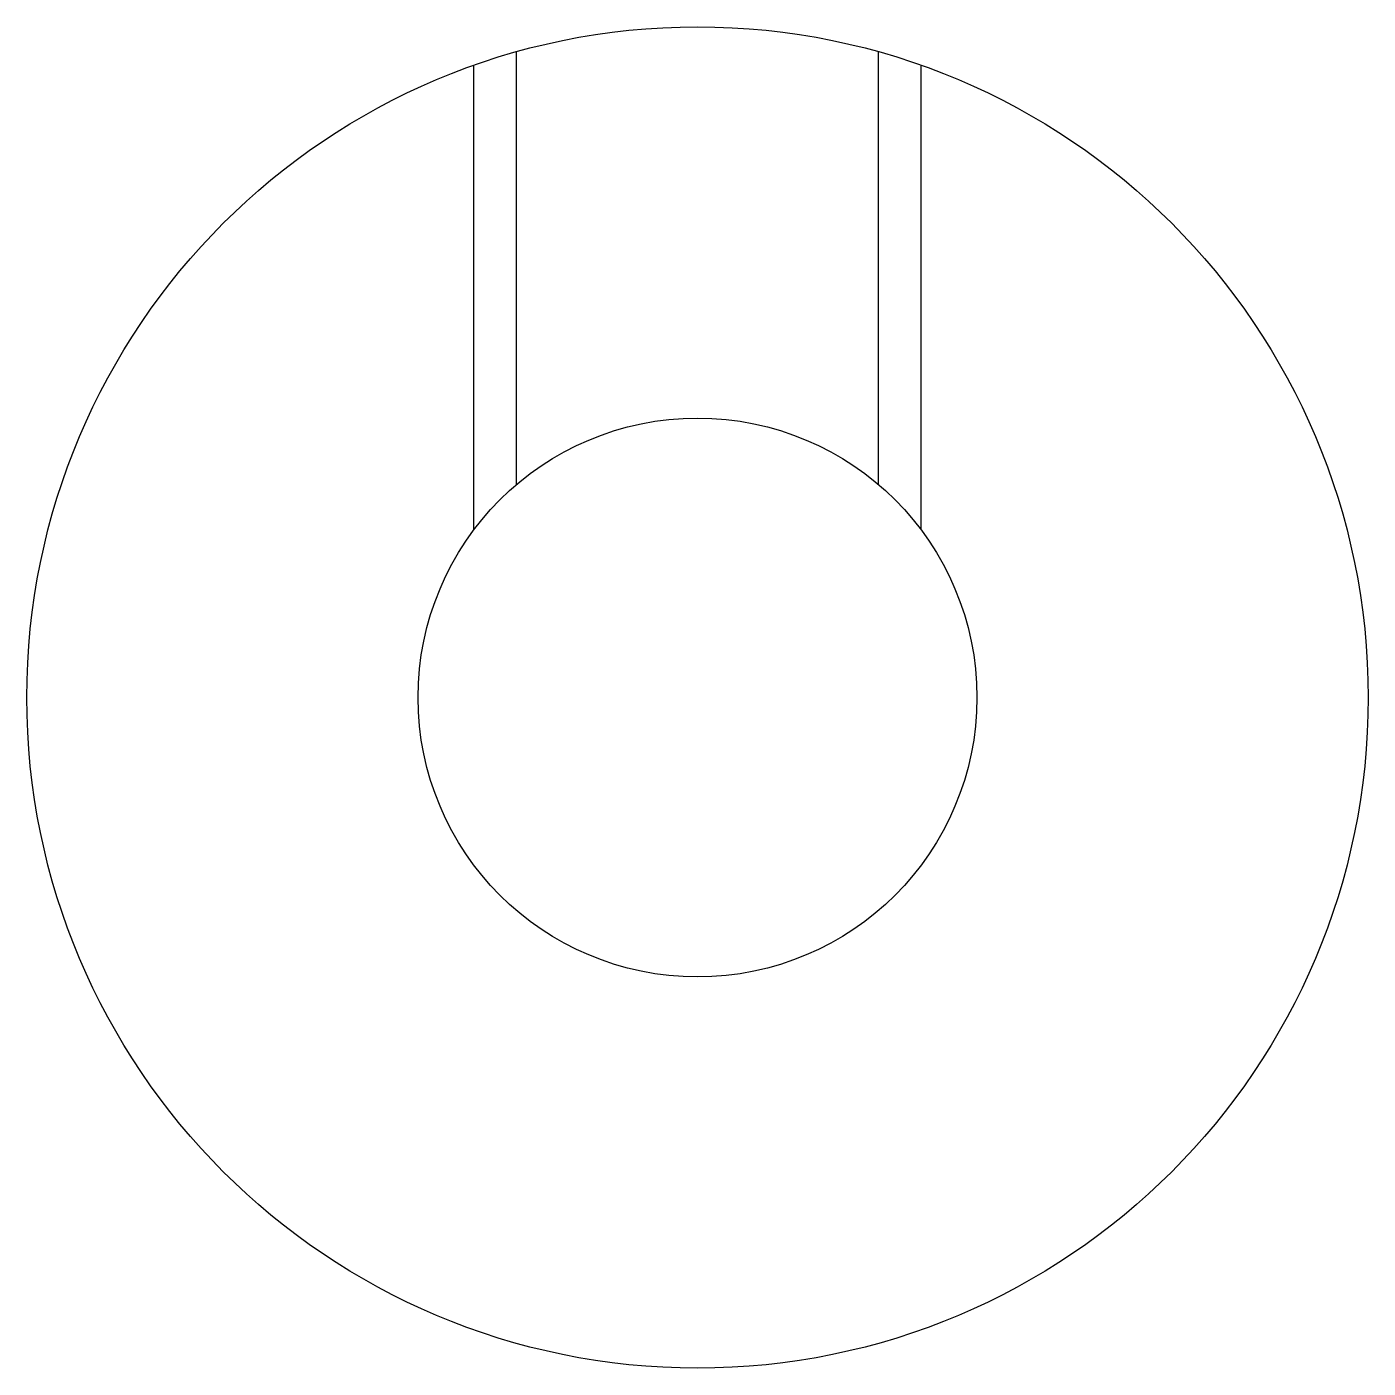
# Model space of a CAD drawing. Header units: metres. Extents: x 45.8 to 115.9, y 37.1 to 55.1.
# Drawn here: x 103.87 to 115.87, y 40.07 to 52.07 of the extents above.
import ezdxf

# ---------------------------------------------------------------- set-up
doc = ezdxf.new("R2010")
doc.units = ezdxf.units.M

msp = doc.modelspace()

# ---------------------------------------------------------------- linework, layer by layer
at = {"color": 4}
for points in [[(108.249573, 47.969318), (108.249573, 51.842377)], [(111.489578, 47.969318), (111.489578, 51.842377)], [(107.869568, 47.565216), (107.869568, 51.722069)], [(111.869568, 47.565216), (111.869568, 51.722069)]]:
    msp.add_lwpolyline(points, dxfattribs=at)
for radius in [6, 2.5]:
    msp.add_circle((109.869568, 46.065216), radius, dxfattribs=at)

doc.saveas('drawing.dxf')
